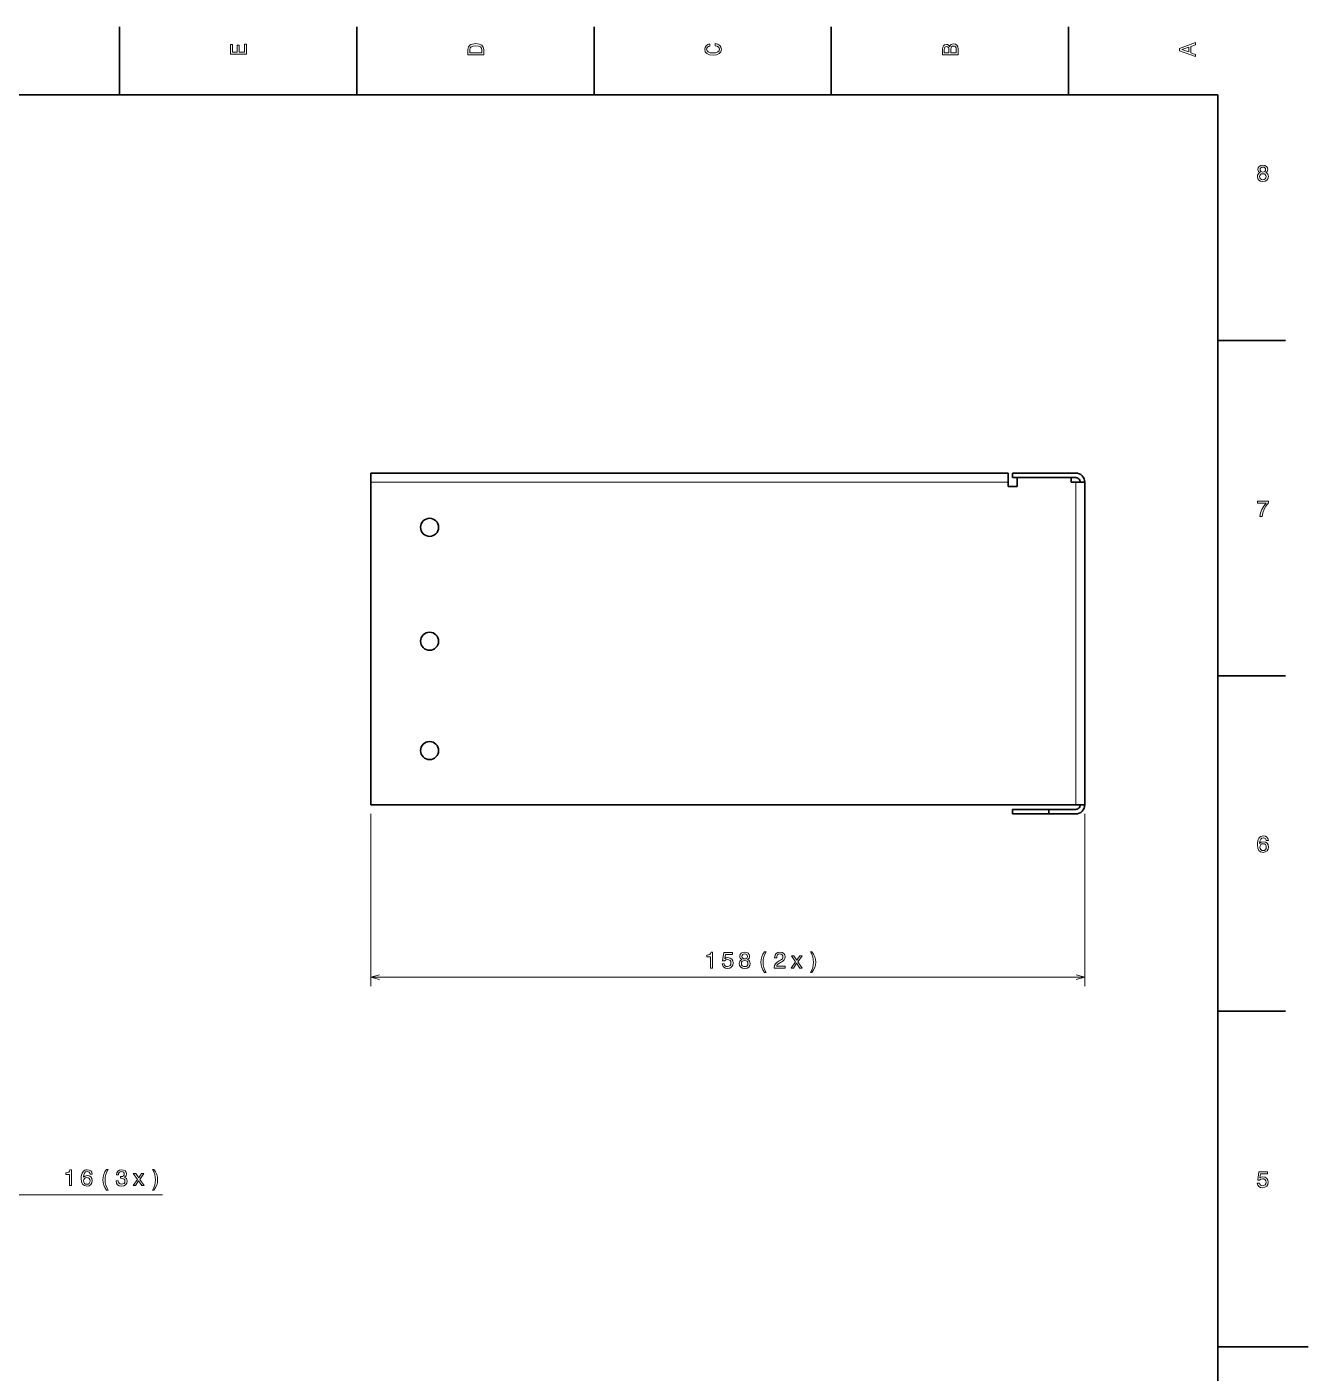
# Model space of a CAD drawing. Extents: x 0 to 841, y 0 to 594.
# Drawn here: x 557.5 to 841, y 291.2 to 589 of the extents above; entities that cross this region are included whole.
import ezdxf

# ---------------------------------------------------------------- set-up
doc = ezdxf.new("R2010")
doc.units = 0

msp = doc.modelspace()

# ---------------------------------------------------------------- linework, layer by layer
at = {"color": 7, "lineweight": 35, "ltscale": 0.375}
for p, q in [((578, 574), (578, 589)), ((630.5, 574), (630.5, 589)), ((683, 574), (683, 589)), ((735.5, 574), (735.5, 589)), ((788, 574), (788, 589)), ((821, 519.599976), (836, 519.599976)), ((821, 445.399994), (836, 445.399994)), ((821, 371.200012), (836, 371.200012))]:
    msp.add_line(p, q, dxfattribs=at)
at = {"color": 7, "lineweight": 35}
for p, q in [((821, 574), (20, 574)), ((821, 20), (821, 574)), ((774.600708, 490.283783), (633.600708, 490.283783)), ((633.600708, 416.883759), (633.600708, 488.283783)), ((791.600708, 488.283783), (791.600708, 416.883759)), ((633.600708, 416.883759), (789.600708, 416.883759)), ((821, 297), (841, 297))]:
    msp.add_line(p, q, dxfattribs=at)
at = {"color": 7, "lineweight": 35, "ltscale": 0.05}
for p, q in [((633.600708, 490.283783), (633.600708, 488.283783)), ((774.600708, 490.283783), (774.600708, 488.283783)), ((776.600708, 489.283783), (776.600708, 487.283783)), ((776.600708, 487.283783), (774.600708, 487.283783)), ((789.600708, 488.283783), (791.600708, 488.283783)), ((791.600708, 416.883759), (789.600708, 416.883759))]:
    msp.add_line(p, q, dxfattribs=at)
at = {"color": 7, "lineweight": 35, "ltscale": 0.35}
msp.add_line((775.600708, 490.283783), (789.600708, 490.283783), dxfattribs=at)
at = {"color": 7, "lineweight": 35, "ltscale": 0.025}
for p, q in [((775.600708, 490.283783), (775.600708, 489.283783)), ((775.600708, 489.283783), (776.600708, 489.283783)), ((788.600708, 488.283783), (788.600708, 489.283783)), ((788.600708, 489.283783), (789.600708, 489.283783)), ((774.600708, 487.283783), (774.600708, 488.283783)), ((788.600708, 488.283783), (789.600708, 488.283783)), ((775.600708, 415.883759), (775.600708, 414.883759)), ((783.600708, 415.883759), (783.600708, 414.883759))]:
    msp.add_line(p, q, dxfattribs=at)
at = {"color": 7, "lineweight": 35, "ltscale": 0.3}
msp.add_line((776.600708, 489.283783), (788.600708, 489.283783), dxfattribs=at)
at = {"color": 7, "lineweight": 13}
for p, q in [((774.600708, 488.283783), (633.600708, 488.283783)), ((789.600708, 488.283783), (789.600708, 416.883759)), ((633.600708, 414.883759), (633.600708, 376.777405)), ((791.600708, 414.883759), (791.600708, 376.777405)), ((633.600708, 378.777405), (791.600708, 378.777405)), ((538.33728, 330.628235), (587.491394, 330.628235))]:
    msp.add_line(p, q, dxfattribs=at)
at = {"color": 7, "lineweight": 35, "ltscale": 0.2}
for p, q in [((783.600708, 415.883759), (775.600708, 415.883759)), ((783.600708, 414.883759), (775.600708, 414.883759))]:
    msp.add_line(p, q, dxfattribs=at)
at = {"color": 7, "lineweight": 35, "ltscale": 0.15}
for p, q in [((789.600708, 415.883759), (783.600708, 415.883759)), ((783.600708, 414.883759), (789.600708, 414.883759))]:
    msp.add_line(p, q, dxfattribs=at)
at = {"color": 7, "lineweight": 13}
for points in [[(606.083191, 582.940918), (606.083191, 585.159973), (605.659546, 585.159973), (605.659546, 583.404907), (604.474426, 583.404907), (604.474426, 584.968323), (604.055786, 584.968323), (604.055786, 583.404907), (603.006836, 583.404907), (603.006836, 585.119629), (602.583191, 585.119629), (602.583191, 582.940918)], [(655.083191, 583.994934), (655.083191, 582.829956), (658.583191, 582.829956), (658.583191, 583.994934), (658.472229, 584.544678), (658.134338, 584.953186), (657.584656, 585.205322), (656.833191, 585.296143), (656.06665, 585.215454), (655.764038, 585.114563), (655.521973, 584.973328), (655.194153, 584.564819), (655.113464, 584.297546)], [(655.50177, 583.959656), (655.577454, 584.342957), (655.809387, 584.605164), (656.222961, 584.761536), (656.833191, 584.811951), (657.423279, 584.75647), (657.836792, 584.600159), (658.083923, 584.332886), (658.164612, 583.959656), (658.164612, 583.299011), (655.50177, 583.299011)], [(709.782043, 584.817017), (710.205688, 584.716125), (710.50824, 584.549744), (710.694885, 584.317749), (710.755371, 584.04541), (710.664612, 583.71759), (710.392273, 583.460388), (709.948486, 583.28894), (709.333191, 583.233459), (708.722961, 583.28894), (708.274109, 583.455322), (708.00177, 583.712524), (707.905945, 584.04541), (707.95636, 584.287476), (708.097595, 584.494263), (708.324524, 584.65564), (708.637207, 584.766602), (708.637207, 585.245667), (708.158142, 585.09436), (707.794983, 584.832153), (707.568054, 584.47406), (707.487366, 584.04541), (707.613464, 583.510803), (707.966492, 583.102295), (708.546448, 582.840088), (709.333191, 582.749268), (710.119934, 582.840088), (710.69989, 583.102295), (711.057983, 583.510803), (711.179016, 584.04541), (711.083191, 584.514404), (710.815918, 584.892639), (710.377136, 585.159973), (709.782043, 585.301147)], [(761.691956, 584.630432), (761.399475, 584.983459), (761.202759, 585.074219), (760.960693, 585.104492), (760.582458, 585.03894), (760.31012, 584.842224), (760.143738, 584.524475), (760.083191, 584.080688), (760.083191, 582.835022), (763.583191, 582.835022), (763.583191, 584.151306), (763.512573, 584.6203), (763.305786, 584.968323), (762.978027, 585.185181), (762.53418, 585.260803), (762.236633, 585.215454), (761.989502, 585.09436), (761.807983, 584.897705)], [(761.535645, 583.984863), (761.535645, 583.299011), (760.50177, 583.299011), (760.50177, 584.025208), (760.532043, 584.297546), (760.622803, 584.489197), (760.779175, 584.605164), (761.011169, 584.645569), (761.243103, 584.600159), (761.404541, 584.479126), (761.505371, 584.272339)], [(763.164612, 584.095825), (763.164612, 583.299011), (761.95929, 583.299011), (761.95929, 584.050415), (761.994568, 584.368164), (762.100464, 584.595093), (762.282043, 584.731262), (762.544312, 584.776672), (762.821655, 584.731262), (763.013306, 584.605164), (763.129272, 584.393372)], [(816.083191, 582.466858), (816.083191, 582.930847), (815.054382, 583.299011), (815.054382, 584.695984), (816.083191, 585.064148), (816.083191, 585.538208), (812.578125, 584.257202), (812.578125, 583.742798)], [(814.625671, 583.460388), (813.082458, 584), (814.625671, 584.539612)], [(830.374634, 556.752991), (830.117432, 556.611755), (829.940918, 556.4151), (829.829956, 556.167969), (829.794678, 555.870422), (829.875366, 555.42157), (830.107361, 555.073608), (830.485596, 554.851685), (831, 554.76593), (831.509399, 554.851685), (831.887634, 555.073608), (832.119629, 555.42157), (832.205322, 555.870422), (832.164978, 556.167969), (832.059082, 556.4151), (831.877502, 556.611755), (831.625366, 556.752991), (831.827087, 556.874023), (831.968323, 557.040466), (832.054016, 557.242188), (832.08429, 557.489319), (832.003601, 557.847351), (831.791809, 558.134827), (831.448853, 558.321411), (831, 558.392029), (830.546143, 558.321411), (830.203186, 558.134827), (829.986328, 557.847351), (829.910645, 557.489319), (829.935913, 557.242188), (830.021606, 557.040466)], [(830.389771, 557.448975), (830.430115, 557.670837), (830.551147, 557.842346), (830.742798, 557.948242), (831, 557.988586), (831.252197, 557.948242), (831.443787, 557.842346), (831.564819, 557.670837), (831.610229, 557.448975), (831.564819, 557.221985), (831.443787, 557.045471), (831.252197, 556.929504), (831, 556.894226), (830.742798, 556.93457), (830.551147, 557.045471), (830.430115, 557.221985)], [(830.278809, 555.880493), (830.324219, 556.147827), (830.470459, 556.349548), (830.697388, 556.480652), (831, 556.526062), (831.297546, 556.480652), (831.524475, 556.349548), (831.670776, 556.147827), (831.721191, 555.880493), (831.670776, 555.593018), (831.524475, 555.37616), (831.297546, 555.234985), (831, 555.189575), (830.697388, 555.234985), (830.470459, 555.37616), (830.324219, 555.593018)], [(830.299011, 480.666779), (830.80835, 480.666779), (830.974792, 481.498901), (831.267273, 482.275574), (831.680847, 482.996735), (832.220459, 483.672546), (832.220459, 484.091125), (829.819885, 484.091125), (829.819885, 483.632202), (831.736328, 483.632202), (831.18158, 482.951355), (830.763, 482.240265), (830.470459, 481.483795)], [(832.210388, 409.023682), (832.114563, 409.43219), (831.892639, 409.734772), (831.549744, 409.926422), (831.105896, 409.991974), (830.80835, 409.956665), (830.551147, 409.86087), (830.324219, 409.704529), (830.132568, 409.482605), (829.981262, 409.205231), (829.8703, 408.86734), (829.799744, 408.468933), (829.779541, 408.020081), (829.860229, 407.303955), (830.107361, 406.784485), (830.505798, 406.471802), (831.050415, 406.365906), (831.539612, 406.456665), (831.912842, 406.693726), (832.154907, 407.066925), (832.240662, 407.540985), (832.154907, 408.020081), (831.922913, 408.388245), (831.564819, 408.620239), (831.121033, 408.700928), (830.641907, 408.600037), (830.283875, 408.312592), (830.359497, 408.86734), (830.520874, 409.265747), (830.768005, 409.502777), (831.110962, 409.583496), (831.363098, 409.543121), (831.554749, 409.437225), (831.680847, 409.260712), (831.746399, 409.023682)], [(831.751465, 407.535919), (831.695984, 407.218201), (831.554749, 406.976135), (831.32782, 406.814758), (831.04541, 406.764313), (830.747864, 406.814758), (830.520874, 406.9711), (830.374634, 407.213165), (830.329285, 407.530884), (830.3797, 407.843567), (830.520874, 408.080597), (830.752869, 408.231903), (831.065552, 408.287384), (831.337891, 408.231903), (831.554749, 408.085632), (831.695984, 407.848602)], [(708.773926, 380.777405), (709.232849, 380.777405), (709.232849, 384.302612), (708.889893, 384.302612), (708.799133, 383.994995), (708.617554, 383.788208), (708.34021, 383.667175), (707.956909, 383.626831), (707.956909, 383.268768), (708.773926, 383.268768)], [(715.711365, 382.663574), (715.454163, 382.522369), (715.277649, 382.325684), (715.166687, 382.078552), (715.131409, 381.781006), (715.212097, 381.332153), (715.444092, 380.984192), (715.822327, 380.762268), (716.336731, 380.676544), (716.846069, 380.762268), (717.224365, 380.984192), (717.456299, 381.332153), (717.542053, 381.781006), (717.501709, 382.078552), (717.395813, 382.325684), (717.214233, 382.522369), (716.962097, 382.663574), (717.163818, 382.784607), (717.305054, 382.95105), (717.390747, 383.152771), (717.421021, 383.399872), (717.340332, 383.757965), (717.12854, 384.04541), (716.785583, 384.232025), (716.336731, 384.302612), (715.882813, 384.232025), (715.539917, 384.04541), (715.323059, 383.757965), (715.247375, 383.399872), (715.272583, 383.152771), (715.358337, 382.95105)], [(720.740906, 379.804047), (721.058655, 379.804047), (720.771179, 380.338654), (720.569458, 380.898438), (720.443359, 381.488495), (720.403015, 382.083588), (720.443359, 382.678711), (720.569458, 383.263702), (720.771179, 383.828552), (721.058655, 384.363129), (720.740906, 384.363129), (720.372742, 383.80838), (720.11554, 383.258667), (719.964233, 382.683746), (719.918884, 382.083588), (719.964233, 381.478424), (720.11554, 380.908539), (720.372742, 380.358826)], [(722.878235, 380.777405), (725.283875, 380.777405), (725.283875, 381.211121), (723.382568, 381.211121), (723.488464, 381.448151), (723.670044, 381.644836), (724.229797, 382.002899), (724.527344, 382.154205), (724.860229, 382.371063), (725.097229, 382.62323), (725.233398, 382.920776), (725.283875, 383.258667), (725.19812, 383.682312), (724.96106, 384.015167), (724.597961, 384.226959), (724.128967, 384.302612), (723.644775, 384.216888), (723.276672, 383.979858), (723.039612, 383.601624), (722.958923, 383.102325), (722.958923, 383.031738), (723.417847, 383.031738), (723.417847, 383.072083), (723.463257, 383.415009), (723.599426, 383.667175), (723.816284, 383.828552), (724.10376, 383.884033), (724.39624, 383.833588), (724.613098, 383.70752), (724.754333, 383.510834), (724.804749, 383.263702), (724.76947, 383.031738), (724.673645, 382.835052), (724.512207, 382.663574), (724.290344, 382.512268), (723.992798, 382.350891), (723.498535, 382.038208), (723.150574, 381.705353), (722.943787, 381.30191), (722.878235, 380.792542)], [(731.217712, 379.804047), (731.580811, 380.358826), (731.838013, 380.908539), (731.989319, 381.478424), (732.039734, 382.083588), (731.989319, 382.683746), (731.838013, 383.258667), (731.580811, 383.80838), (731.217712, 384.363129), (730.899963, 384.363129), (731.182434, 383.828552), (731.384155, 383.263702), (731.505188, 382.678711), (731.550537, 382.083588), (731.505188, 381.488495), (731.384155, 380.898438), (731.177368, 380.338654), (730.899963, 379.804047)], [(711.349976, 381.690216), (711.460938, 381.276672), (711.708069, 380.953918), (712.071167, 380.752197), (712.535156, 380.676544), (713.044495, 380.767303), (713.442932, 381.014435), (713.695068, 381.407806), (713.790894, 381.91214), (713.7052, 382.381165), (713.463074, 382.749298), (713.084839, 382.986328), (712.595642, 383.072083), (712.217407, 383.011566), (711.924927, 382.845123), (712.066101, 383.788208), (713.599243, 383.788208), (713.599243, 384.201752), (711.72821, 384.201752), (711.450867, 382.345856), (711.854309, 382.345856), (712.14679, 382.582886), (712.52002, 382.66861), (712.842773, 382.613129), (713.089905, 382.451752), (713.246216, 382.204651), (713.301697, 381.886902), (713.246216, 381.569183), (713.084839, 381.322083), (712.837769, 381.165741), (712.52002, 381.11026), (712.252747, 381.145569), (712.045959, 381.261566), (711.894653, 381.443115), (711.819031, 381.690216)], [(715.61554, 381.791107), (715.66095, 382.05838), (715.80719, 382.260101), (716.034119, 382.391235), (716.336731, 382.436615), (716.634277, 382.391235), (716.861206, 382.260101), (717.007507, 382.05838), (717.057922, 381.791107), (717.007507, 381.503632), (716.861206, 381.286774), (716.634277, 381.145569), (716.336731, 381.100159), (716.034119, 381.145569), (715.80719, 381.286774), (715.66095, 381.503632)], [(715.726501, 383.359528), (715.766846, 383.581451), (715.887878, 383.752899), (716.079529, 383.858826), (716.336731, 383.89917), (716.588867, 383.858826), (716.780518, 383.752899), (716.90155, 383.581451), (716.94696, 383.359528), (716.90155, 383.132599), (716.780518, 382.956085), (716.588867, 382.840088), (716.336731, 382.804779), (716.079529, 382.845123), (715.887878, 382.956085), (715.766846, 383.132599)], [(727.123596, 380.777405), (727.81958, 381.831451), (728.535706, 380.777405), (729.070313, 380.777405), (728.10199, 382.174377), (729.014832, 383.485626), (728.500427, 383.485626), (727.839783, 382.502197), (727.179077, 383.485626), (726.654602, 383.485626), (727.552307, 382.169342), (726.604187, 380.777405)], [(566.902466, 332.628235), (567.36145, 332.628235), (567.36145, 336.153442), (567.018433, 336.153442), (566.927734, 335.845825), (566.746155, 335.639038), (566.46875, 335.518005), (566.085449, 335.477661), (566.085449, 335.119598), (566.902466, 335.119598)], [(571.939697, 335.18515), (571.843872, 335.593658), (571.621948, 335.89624), (571.278992, 336.087891), (570.835205, 336.153442), (570.537598, 336.118164), (570.280396, 336.022339), (570.053467, 335.865997), (569.861816, 335.644104), (569.710571, 335.366699), (569.599609, 335.028809), (569.528992, 334.630402), (569.508789, 334.181549), (569.589478, 333.465393), (569.83667, 332.945953), (570.235046, 332.63327), (570.779724, 332.527374), (571.268921, 332.618164), (571.64209, 332.855164), (571.884155, 333.228394), (571.96991, 333.702454), (571.884155, 334.181549), (571.652222, 334.549713), (571.294128, 334.781677), (570.850342, 334.862366), (570.371216, 334.761536), (570.013184, 334.47406), (570.088806, 335.028809), (570.250183, 335.427216), (570.497314, 335.664246), (570.84021, 335.744934), (571.092407, 335.70459), (571.284058, 335.598694), (571.410156, 335.42218), (571.475708, 335.18515)], [(571.480713, 333.697388), (571.425293, 333.379669), (571.284058, 333.137604), (571.057129, 332.976227), (570.774658, 332.925781), (570.477112, 332.976227), (570.250183, 333.132568), (570.103882, 333.374634), (570.058533, 333.692352), (570.109009, 334.005035), (570.250183, 334.242065), (570.482178, 334.393372), (570.794861, 334.448853), (571.067139, 334.393372), (571.284058, 334.247101), (571.425293, 334.010071)], [(575.133423, 331.654907), (575.451172, 331.654907), (575.163696, 332.189484), (574.961975, 332.749268), (574.835938, 333.339325), (574.795532, 333.934448), (574.835938, 334.529541), (574.961975, 335.114563), (575.163696, 335.679382), (575.451172, 336.213959), (575.133423, 336.213959), (574.765259, 335.65921), (574.508057, 335.109497), (574.356812, 334.534576), (574.311401, 333.934448), (574.356812, 333.329254), (574.508057, 332.759369), (574.765259, 332.209656)], [(577.230469, 333.727661), (577.230469, 333.692352), (577.311157, 333.208191), (577.548157, 332.845093), (577.921387, 332.613098), (578.415588, 332.527374), (578.940063, 332.613098), (579.333496, 332.835022), (579.585571, 333.188049), (579.676392, 333.641907), (579.636047, 333.939484), (579.525085, 334.181549), (579.343506, 334.368164), (579.10144, 334.504333), (579.42926, 334.776642), (579.545288, 335.210358), (579.469604, 335.603729), (579.252747, 335.901306), (578.899719, 336.087891), (578.415588, 336.153442), (577.96167, 336.072754), (577.613708, 335.850861), (577.38678, 335.497833), (577.311157, 335.028809), (577.311157, 334.9935), (577.759949, 334.9935), (577.800293, 335.316284), (577.931396, 335.548279), (578.14325, 335.689484), (578.440796, 335.739899), (578.703003, 335.699554), (578.894653, 335.593658), (579.010681, 335.42218), (579.05603, 335.190186), (579.010681, 334.943085), (578.889648, 334.776642), (578.677856, 334.675781), (578.390381, 334.645508), (578.193726, 334.650574), (578.193726, 334.252136), (578.440796, 334.262238), (578.758545, 334.216858), (578.995544, 334.095825), (579.13678, 333.899139), (579.187195, 333.641907), (579.131714, 333.349426), (578.985474, 333.132568), (578.753479, 332.996399), (578.445801, 332.950989), (578.128113, 333.001434), (577.896118, 333.15274), (577.749878, 333.394806), (577.694397, 333.727661)], [(581.516174, 332.628235), (582.212158, 333.682251), (582.928223, 332.628235), (583.462891, 332.628235), (582.494507, 334.025208), (583.407349, 335.336456), (582.892944, 335.336456), (582.2323, 334.353027), (581.571655, 335.336456), (581.047119, 335.336456), (581.944824, 334.020172), (580.996704, 332.628235)], [(585.610229, 331.654907), (585.973389, 332.209656), (586.230591, 332.759369), (586.381836, 333.329254), (586.432312, 333.934448), (586.381836, 334.534576), (586.230591, 335.109497), (585.973389, 335.65921), (585.610229, 336.213959), (585.292542, 336.213959), (585.574951, 335.679382), (585.776672, 335.114563), (585.897705, 334.529541), (585.943115, 333.934448), (585.897705, 333.339325), (585.776672, 332.749268), (585.569946, 332.189484), (585.292542, 331.654907)], [(829.749268, 333.179596), (829.860229, 332.766052), (830.107361, 332.443298), (830.470459, 332.241577), (830.934448, 332.165924), (831.443787, 332.256683), (831.842224, 332.503815), (832.09436, 332.897186), (832.190186, 333.40152), (832.104492, 333.870544), (831.862427, 334.238678), (831.484131, 334.475708), (830.994934, 334.561462), (830.616699, 334.500946), (830.324219, 334.334503), (830.465454, 335.277588), (831.998535, 335.277588), (831.998535, 335.691132), (830.127502, 335.691132), (829.850159, 333.835236), (830.253601, 333.835236), (830.546143, 334.072266), (830.919312, 334.15799), (831.242065, 334.102509), (831.489197, 333.941132), (831.645569, 333.694031), (831.700989, 333.376282), (831.645569, 333.058563), (831.484131, 332.811462), (831.237061, 332.655121), (830.919312, 332.59964), (830.652039, 332.634949), (830.445251, 332.750946), (830.293945, 332.932495), (830.218323, 333.179596)]]:
    msp.add_lwpolyline(points, close=True, dxfattribs=at)
for points in [[(635.532593, 379.295044), (633.600708, 378.777405), (635.532593, 378.259766)], [(789.668823, 378.259766), (791.600708, 378.777405), (789.668823, 379.295044)]]:
    msp.add_lwpolyline(points, dxfattribs=at)
at = {"color": 7, "lineweight": 35}
for centre in [(646.600708, 478.283783), (646.600708, 453.083771), (646.600708, 428.883759)]:
    msp.add_circle(centre, 2, dxfattribs=at)
for centre, radius, start, end in [((789.600708, 488.283783), 2, 0, 90.000003), ((789.600708, 488.283783), 1, 0, 90.000003), ((789.600708, 416.883759), 2, 269.999997, 360), ((789.600708, 416.883759), 1, 269.999997, 360)]:
    msp.add_arc(centre, radius, start, end, dxfattribs=at)

doc.saveas('drawing.dxf')
